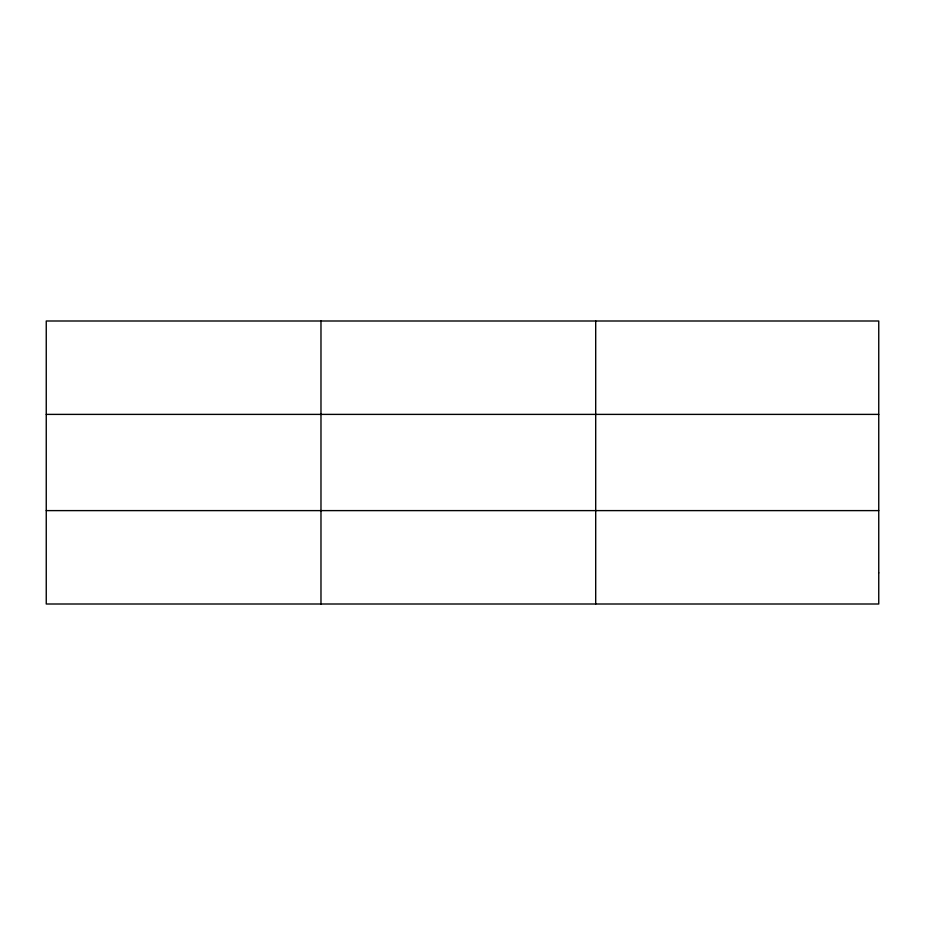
<?xml version="1.0" encoding="UTF-8"?>
<svg xmlns="http://www.w3.org/2000/svg" width="925" height="925" viewBox="0 0 925 925"><rect width="100%" height="100%" fill="white"/><g stroke="black" fill="none" stroke-linecap="round" stroke-linejoin="round"><path stroke-width="1.39" d="M320.975 320.998L320.975 604.002M595.7 320.998L595.7 604.002M46.25 414.388L878.75 414.388M46.25 510.612L878.75 510.612M878.75 572.876L878.75 604.002L46.25 604.002L46.25 320.998L878.75 320.998L878.75 572.876"/></g></svg>
